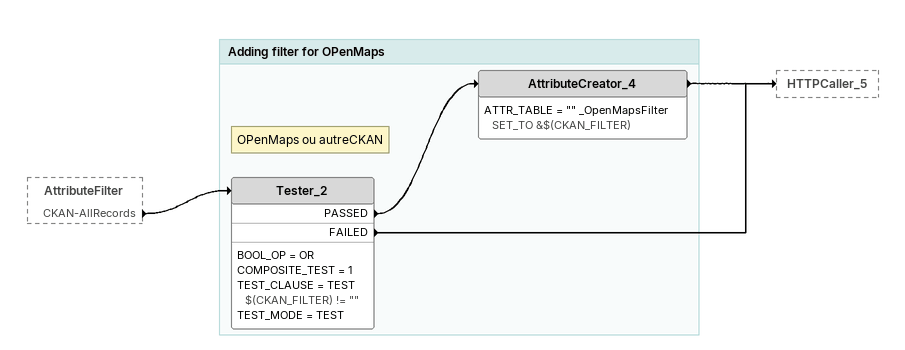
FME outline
AttributeFilter [outside]
    CKAN-AllRecords -> Tester_2

Bookmark: Adding filter for OPenMaps
Note: OPenMaps ou autreCKAN
Tester_2
    BOOL_OP = OR
    COMPOSITE_TEST = 1
    TEST_CLAUSE = TEST $(CKAN_FILTER) != ""
    TEST_MODE = TEST
    PASSED -> AttributeCreator_4
    FAILED -> HTTPCaller_5
AttributeCreator_4
    ATTR_TABLE = "" _OpenMapsFilter SET_TO &$(CKAN_FILTER)
    -> HTTPCaller_5
